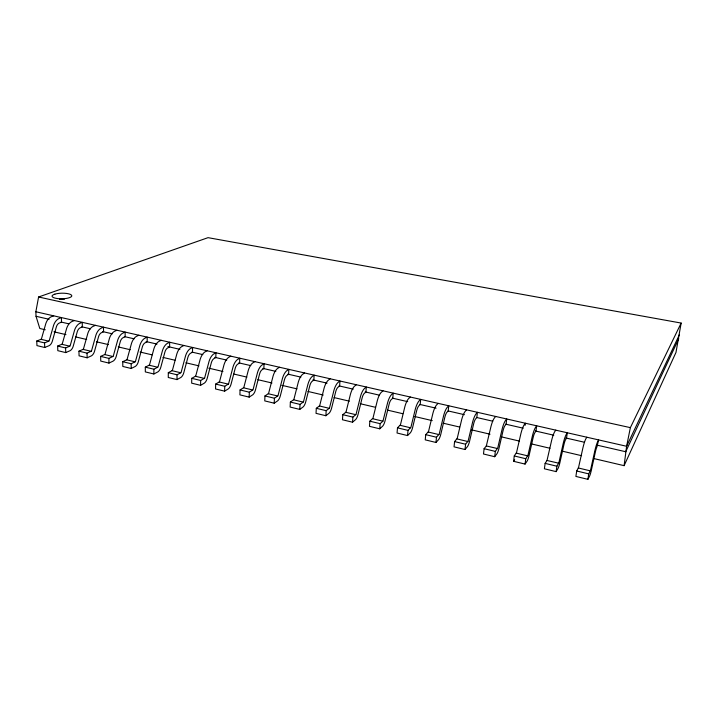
<?xml version="1.0" encoding="UTF-8"?>
<svg xmlns="http://www.w3.org/2000/svg" width="717" height="717" viewBox="0 0 717 717"><rect width="100%" height="100%" fill="white"/><g stroke="black" fill="none" stroke-linecap="round" stroke-linejoin="round"><path stroke-width="1.08" d="M168.298 372.679L168.271 377.483L177 379.598L180.872 377.465A6.381 3.307 -75.4 0 0 183.812 372.625L187.854 357.496A5.503 2.823 -76 0 1 190.623 353.212L192.506 352.226L192.568 347.449L190.139 348.74A10.621 5.449 -76 0 0 185.586 355.749L181.222 371.989A1.201 0.627 -75.4 0 1 180.756 372.759L177.036 374.785L168.298 372.679L172.044 370.68A1.201 0.627 -75.3 0 0 172.519 369.909L176.893 353.732A10.585 5.512 -76 0 1 181.473 346.759L183.919 345.486M177 379.598L177.036 374.785M191.744 378.325L191.681 383.165L200.581 385.325L204.354 383.129A6.444 3.2 -75.6 0 0 207.24 378.226L211.273 362.945A5.557 2.734 -76.2 0 1 213.998 358.59L215.826 357.586L215.925 352.773L213.567 354.09A10.719 5.261 -76.2 0 0 209.104 361.198L204.73 377.608A1.219 0.6 -75.6 0 1 204.273 378.397L200.652 380.467L191.744 378.325L195.391 376.273A1.21 0.609 -75.5 0 0 195.858 375.493L200.231 359.145A10.683 5.333 -76.1 0 1 204.73 352.074L207.114 350.765M200.581 385.325L200.652 380.467M215.656 384.079L215.557 388.964L224.627 391.159L228.293 388.91A6.516 3.083 -75.8 0 0 231.125 383.936L235.167 368.493A5.619 2.626 -76.3 0 1 237.838 364.084L239.612 363.053L239.747 358.195L237.461 359.549A10.827 5.073 -76.3 0 0 233.079 366.754L228.714 383.344A1.228 0.583 -75.8 0 1 228.257 384.142L224.744 386.266L215.656 384.079L219.205 381.973L228.257 384.142M224.627 391.159L224.744 386.266M240.052 389.949L239.908 394.87L249.175 397.119L252.725 394.807A6.578 2.958 -76 0 0 255.503 389.77L259.536 374.157A5.673 2.527 -76.5 0 1 262.144 369.676L263.865 368.619L264.044 363.725L261.83 365.114A10.934 4.876 -76.5 0 0 257.546 372.428L253.182 389.197A1.237 0.556 -76 0 1 252.734 390.003L249.328 392.19L240.052 389.949L243.493 387.789L252.734 390.003M249.175 397.119L249.328 392.19M264.949 395.945L264.761 400.902L274.217 403.196L277.649 400.83A6.641 2.832 -76.1 0 0 280.365 395.712L284.398 379.929A5.727 2.42 -76.6 0 1 286.952 375.394L288.61 374.301L288.834 369.372L286.692 370.797A11.042 4.66 -76.6 0 0 282.507 378.217L278.142 395.166A1.255 0.538 -76.1 0 1 277.712 395.981L274.423 398.222L264.949 395.945L268.275 393.732A1.246 0.547 -76.1 0 0 268.723 392.907L273.087 376.031A11.006 4.741 -76.5 0 1 277.309 368.655L279.478 367.238M274.217 403.196L274.423 398.222M290.367 402.067L290.134 407.059L299.778 409.407L303.085 406.969A6.713 2.698 -76.3 0 0 305.738 401.78L309.771 385.827A5.79 2.303 -76.7 0 1 312.262 381.22L313.858 380.1L314.127 375.134L312.065 376.595A11.158 4.445 -76.7 0 0 307.978 384.124L303.623 401.26A1.264 0.511 -76.3 0 1 303.201 402.085L300.029 404.388L290.367 402.067L293.576 399.79L303.192 402.094M299.778 409.407L300.029 404.388M330.205 378.791L328.189 380.279A11.23 4.302 -76.8 0 0 324.174 387.879L319.818 405.132A1.273 0.493 -76.4 0 1 319.397 405.965L316.305 408.305L316.027 413.351L325.877 415.735L329.058 413.234A6.785 2.563 -76.4 0 0 331.639 407.973L335.673 391.849A5.844 2.187 -76.8 0 1 338.092 387.171L339.625 386.024L339.948 381.005L337.967 382.511A11.275 4.212 -76.8 0 0 333.988 390.147L329.632 407.471A1.282 0.484 -76.4 0 1 329.22 408.314L326.172 410.68L325.877 415.735M356.349 384.742L354.422 386.266A11.347 4.069 -76.9 0 0 350.514 393.983L346.168 411.433A1.291 0.466 -76.5 0 1 345.764 412.275L342.798 414.686L342.466 419.768L352.531 422.205L355.569 419.642A6.856 2.42 -76.6 0 0 358.088 414.292L362.112 397.989A5.906 2.061 -77 0 1 364.46 393.239L365.93 392.065L366.297 387.01L364.397 388.551A11.391 3.97 -77 0 0 360.534 396.304L356.188 413.826A1.291 0.457 -76.6 0 1 355.793 414.677M352.531 422.205L352.881 417.106L355.784 414.686L345.755 412.284M383.048 390.819L381.211 392.387A11.463 3.818 -77 0 0 377.42 400.22L372.974 418.172L369.855 421.193L369.47 426.319L379.75 428.811L382.645 426.176A6.928 2.268 -76.7 0 0 385.083 420.754L389.107 404.263A5.969 1.927 -77.1 0 1 391.383 399.441L392.782 398.231L393.203 393.131L391.392 394.717A11.508 3.719 -77.1 0 0 387.655 402.595L382.968 421.121M379.75 428.811L380.144 423.675L382.914 421.184L372.679 418.728M410.303 397.03L408.565 398.634A11.589 3.558 -77.2 0 0 404.89 406.593L400.462 424.751L397.496 427.852L397.057 433.014L407.552 435.569L410.303 432.853A7 2.106 -76.9 0 0 412.669 427.35L416.676 410.671A6.032 1.792 -77.2 0 1 418.88 405.777L420.207 404.531L420.673 399.387L418.97 401.018A11.633 3.46 -77.2 0 0 415.349 409.013L410.922 427.251L408.009 430.379L407.552 435.569M438.15 403.366L436.501 405.015A11.714 3.289 -77.3 0 0 432.96 413.1L428.542 431.464L425.737 434.645L425.244 439.862L435.972 442.461L438.562 439.673A7.08 1.945 -77 0 0 440.847 434.081L444.845 417.213A6.095 1.649 -77.3 0 1 446.969 412.239L448.215 410.966L448.743 405.777L447.13 407.453A11.759 3.191 -77.3 0 0 443.644 415.573L439.234 434.018L436.483 437.236L435.972 442.461M466.588 409.846L465.046 411.54A11.839 3.011 -77.4 0 0 461.649 419.75L457.24 438.329L454.596 441.591L454.049 446.852L465.01 449.514L467.439 446.646A7.161 1.766 -77.2 0 0 469.635 440.973L473.632 423.899A6.166 1.506 -77.4 0 1 475.676 418.853L476.832 417.536L477.414 412.311L475.918 414.023A11.884 2.904 -77.4 0 0 472.566 422.277L468.165 440.946L465.584 444.235L465.01 449.514M497.526 448.546L486.314 445.947L484.1 448.699L483.491 453.995L494.703 456.72L496.953 453.771A7.233 1.586 -77.3 0 0 499.068 448.008L503.047 430.738A6.229 1.344 -77.6 0 1 505.001 425.602L506.077 424.258L506.722 418.979L505.324 420.745A12.019 2.599 -77.6 0 0 502.124 429.133L497.732 448.017L495.339 451.396L494.703 456.72M593.577 458.504L624.104 465.665L626.613 446.279L630.368 427.637L681.15 323.062L208.055 237.659L38.593 296.99L35.85 311.77L36.029 316.287L39.802 328.494L45.252 329.775M525.068 464.087L525.758 458.728L527.972 455.25L532.346 436.133A12.153 2.285 -77.7 0 1 535.393 427.61L536.674 425.799L535.966 431.123L534.981 432.512A6.301 1.183 -77.7 0 0 533.116 437.72L529.155 455.196A7.322 1.389 -77.5 0 1 527.129 461.067L525.068 464.087L513.596 461.309L514.268 455.958L516.554 452.517L520.927 433.489A12.099 2.402 -77.6 0 1 524.037 425.02L525.364 423.227L525.095 425.342M558.713 463.2L546.99 460.475L545.135 463.388L544.391 468.784L556.123 471.625L557.996 468.515A7.403 1.192 -77.6 0 0 559.914 462.555L563.876 444.872A6.372 1.013 -77.8 0 1 565.632 439.566L566.529 438.141L567.299 432.772L566.143 434.636A12.288 1.954 -77.8 0 0 563.248 443.303L558.902 462.653L556.885 466.211L556.123 471.625M624.104 465.665L675.979 352.441L681.15 323.062M586.793 437.209L585.708 439.109A12.368 1.739 -77.9 0 0 582.921 447.865L578.583 467.359L576.701 470.988L575.894 476.429L587.895 479.341L589.571 476.133A7.484 0.986 -77.8 0 0 591.382 470.083L595.325 452.176A6.444 0.834 -77.9 0 1 596.983 446.79L598.623 439.906L597.593 441.824A12.422 1.613 -77.9 0 0 594.868 450.635L590.53 470.218L588.729 473.883L587.895 479.341M547.026 460.404L551.579 440.596A12.234 2.079 -77.7 0 1 554.528 431.984L555.738 430.137M678.757 338.693L625.717 451.737L597.378 445.221M679.501 334.507L626.613 446.279L35.85 311.77M486.35 445.875L490.966 426.543A11.965 2.716 -77.5 0 1 494.219 418.208L495.653 416.46M467.905 441.529L456.971 438.921M513.596 461.309L514.672 459.812M304.582 372.957L302.493 374.408A11.114 4.526 -76.7 0 0 298.371 381.892L294.006 398.957A1.264 0.52 -76.2 0 1 293.585 399.781M254.876 361.637L252.635 363.017A10.898 4.947 -76.4 0 0 248.315 370.286L243.95 386.992A1.237 0.565 -75.9 0 1 243.502 387.789M230.757 356.152L228.445 357.487A10.791 5.144 -76.3 0 0 224.036 364.657L219.662 381.184A1.219 0.592 -75.7 0 1 219.205 381.973M161.173 340.306L158.663 341.543A10.477 5.682 -75.8 0 0 154.003 348.426L149.638 364.433A1.192 0.654 -75.1 0 1 149.154 365.195L145.309 367.149L145.327 371.908L153.877 373.987L157.857 371.908A6.328 3.415 -75.2 0 0 160.841 367.131L164.874 352.164A5.458 2.913 -75.9 0 1 167.697 347.933L169.624 346.974L169.651 342.233L167.16 343.488A10.513 5.619 -75.9 0 0 162.535 350.398L158.17 366.477A1.192 0.645 -75.2 0 1 157.686 367.238M145.309 367.149L153.877 369.21L157.677 367.247L149.145 365.204M131.202 368.484L135.271 366.45A6.265 3.513 -75 0 0 138.309 361.744L142.342 346.929A5.404 3.002 -75.7 0 1 145.21 342.753L147.182 341.821L147.173 337.115L144.628 338.343A10.414 5.79 -75.7 0 0 139.923 345.155L135.558 361.072A1.183 0.663 -75 0 1 135.065 361.825L131.166 363.743L122.759 361.718L122.813 366.45L131.202 368.484L131.166 363.743M122.759 361.718L126.694 359.826A1.174 0.672 -74.9 0 0 127.187 359.074L131.552 343.219A10.379 5.853 -75.6 0 1 136.284 336.434L138.856 335.224M108.966 363.089L113.125 361.108A6.202 3.612 -74.8 0 0 116.199 356.457L120.232 341.785A5.351 3.083 -75.5 0 1 123.145 337.671L125.17 336.766L125.125 332.096L122.517 333.288A10.316 5.951 -75.5 0 0 117.74 340.019L113.376 355.766A1.174 0.681 -74.8 0 1 112.883 356.51L108.894 358.383L100.649 356.394L100.739 361.09L108.966 363.089L108.894 358.383M100.649 356.394L104.664 354.548A1.165 0.69 -74.7 0 0 105.166 353.804L109.522 338.11A10.28 6.005 -75.5 0 1 114.335 331.415L116.961 330.241M87.142 357.792L91.391 355.856A6.148 3.702 -74.5 0 0 94.51 351.276L98.543 336.748A5.306 3.164 -75.3 0 1 101.491 332.688L103.562 331.801L103.481 327.167L100.819 328.332A10.226 6.103 -75.3 0 0 95.97 334.973L91.615 350.559A1.156 0.699 -74.5 0 1 91.113 351.294L87.044 353.123L78.951 351.178L79.067 355.829L87.142 357.792L87.044 353.123M78.951 351.178L83.047 349.367L91.104 351.303M65.74 352.594L70.069 350.712A6.086 3.791 -74.3 0 0 73.224 346.186L77.248 331.801A5.252 3.244 -75.1 0 1 80.241 327.794L82.347 326.925L82.24 322.336L79.524 323.466A10.128 6.247 -75.1 0 0 74.613 330.017L70.257 345.46A1.147 0.717 -74.3 0 1 69.746 346.177L65.597 347.96L57.665 346.051L57.808 350.667L65.74 352.594L65.597 347.96M57.665 346.051L61.832 344.285A1.147 0.717 -74.2 0 0 62.352 343.568L66.699 328.18A10.092 6.301 -75.1 0 1 71.637 321.664L74.371 320.544M44.723 347.494L49.132 345.657A6.032 3.872 -74 0 0 52.332 341.184L56.347 326.943A5.207 3.316 -74.9 0 1 59.386 322.991L61.528 322.148L61.384 317.586L58.624 318.689A10.038 6.39 -74.9 0 0 53.65 325.159L49.294 340.441A1.138 0.726 -74 0 1 48.783 341.158L44.553 342.896L36.764 341.023L36.943 345.603L44.723 347.494L44.553 342.896M95.469 325.348L92.789 326.495A10.19 6.157 -75.3 0 0 87.913 333.1L83.557 348.641A1.156 0.708 -74.5 0 1 83.055 349.367M36.764 341.023L41.012 339.302A1.129 0.735 -73.9 0 0 41.532 338.585L45.879 323.358A10.002 6.435 -74.8 0 1 50.88 316.923L53.667 315.83M38.593 296.99L630.368 427.637M36.029 316.287L49.106 319.289M61.097 322.05L68.724 323.797M81.81 326.8L90.53 328.807M102.522 331.559L112.327 333.817M124.319 336.569L134.124 338.818M146.116 341.579L157.014 344.079M167.921 346.58L179.904 349.34M191.896 352.092L202.794 354.592M214.786 357.344L226.778 360.104M238.77 362.856L250.762 365.607M262.745 368.368L275.83 371.37M287.822 374.122L300.898 377.124M312.89 379.885L327.06 383.138M339.051 385.889L353.221 389.143M365.204 391.894L379.374 395.157M392.459 398.159L407.713 401.663M419.705 404.415L436.061 408.17M448.044 410.922L464.401 414.677M476.384 417.437L492.74 421.193M505.817 424.195L523.258 428.201M535.249 430.953L553.775 435.21M565.767 437.962L584.292 442.219M53.972 331.819L65.964 334.633M75.778 336.936L86.676 339.5M96.49 341.803L108.482 344.617M118.287 346.92L130.279 349.735M140.093 352.038L152.085 354.852M162.983 357.416L174.975 360.23M185.882 362.784L198.959 365.858M208.772 368.162L222.942 371.487M233.841 374.05L246.926 377.115M257.824 379.678L271.994 383.003M281.808 385.307L297.071 388.892M307.969 391.446L323.233 395.031M334.131 397.594L349.394 401.17M360.293 403.734L375.556 407.319M387.547 410.133L402.811 413.718M414.802 416.532L432.243 420.628M443.142 423.182L459.498 427.018M471.49 429.841L490.016 434.188M502.008 437.003L519.449 441.098M531.44 443.913L549.975 448.268M561.967 451.083L581.586 455.689M41.012 339.302L48.774 341.167M61.832 344.285L69.737 346.186M104.664 354.548L112.874 356.51M126.694 359.826L135.065 361.825M172.044 370.68L180.747 372.768M195.391 376.273L204.264 378.397M268.275 393.732L277.703 395.99M319.397 405.965L329.211 408.323M400.176 425.315L410.635 427.816M428.264 432.037L438.956 434.601M516.312 453.126L527.739 455.86M578.368 467.986L590.324 470.854M316.305 408.305L326.172 410.68M342.798 414.686L352.881 417.106M369.855 421.193L380.144 423.675M397.496 427.852L408.009 430.379M425.737 434.645L436.483 437.236M454.596 441.591L465.584 444.235M484.1 448.699L495.339 451.396M514.268 455.958L525.758 458.728M545.135 463.388L556.885 466.211M576.701 470.988L588.729 473.883M153.877 369.21L153.877 373.987M59.43 299.312A9.85 2.841 -1.1 0 1 64.485 299.195M54.868 294.149L53.327 294.759A9.877 2.796 -1 0 0 55.039 298.12L57.127 298.523A9.877 2.796 -1 0 0 69.863 297.519A9.877 2.796 -1 0 0 68.742 293.853L66.681 293.459A9.877 2.796 -1 0 0 54.868 294.149"/></g></svg>
